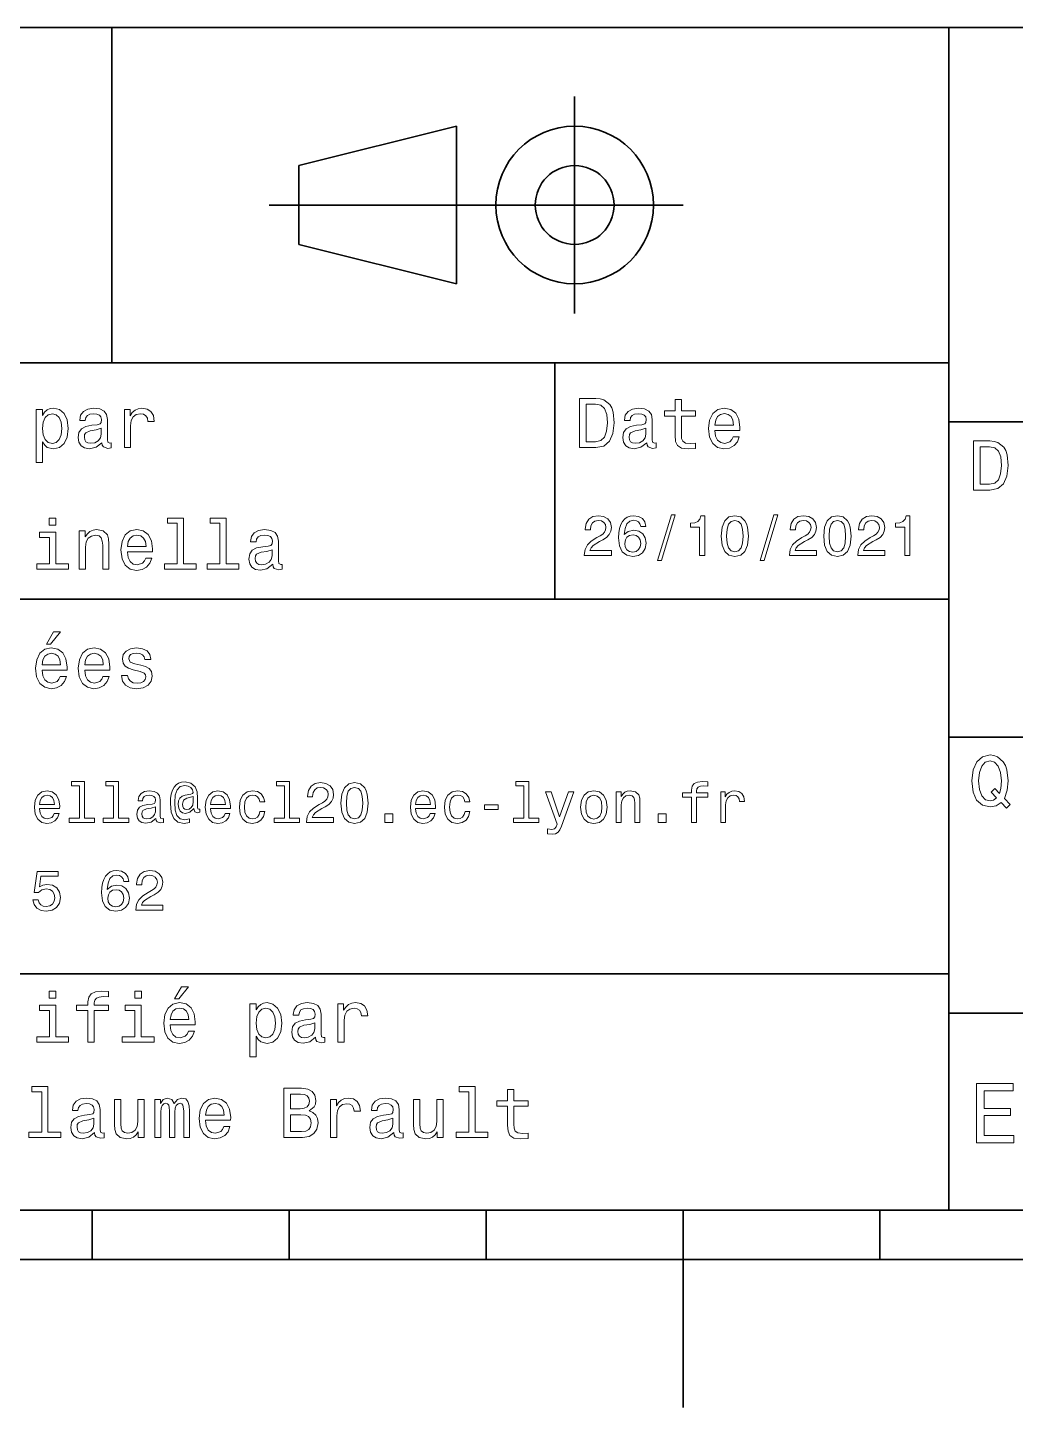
# Model space of a CAD drawing. Extents: x 0 to 297, y 0 to 210.
# Drawn here: x 115.2 to 165.4, y 0 to 70 of the extents above; entities that cross this region are included whole.
import ezdxf

# ---------------------------------------------------------------- set-up
doc = ezdxf.new("R2010")
doc.units = 0

msp = doc.modelspace()

# ---------------------------------------------------------------- linework, layer by layer
at = {"color": 7, "lineweight": 35}
for p, q in [((97, 70), (287, 70)), ((162, 10), (162, 70)), ((127.5, 61), (148.5, 61)), ((97, 53), (162, 53)), ((162, 50), (287, 50)), ((97, 41), (162, 41)), ((162, 34), (287, 34)), ((97, 22), (162, 22)), ((162, 20), (287, 20)), ((10, 10), (287, 10)), ((97, 10), (287, 10)), ((98.5, 7.5), (198.5, 7.5))]:
    msp.add_line(p, q, dxfattribs=at)
at = {"color": 7, "lineweight": 35, "ltscale": 0.425}
msp.add_line((119.5, 53), (119.5, 70), dxfattribs=at)
at = {"color": 7, "lineweight": 35, "ltscale": 0.275}
msp.add_line((143, 55.5), (143, 66.5), dxfattribs=at)
at = {"color": 7, "lineweight": 35, "ltscale": 0.206155}
for p, q in [((129, 63), (137, 65)), ((137, 57), (129, 59))]:
    msp.add_line(p, q, dxfattribs=at)
at = {"color": 7, "lineweight": 35, "ltscale": 0.2}
msp.add_line((137, 65), (137, 57), dxfattribs=at)
at = {"color": 7, "lineweight": 35, "ltscale": 0.1}
msp.add_line((129, 59), (129, 63), dxfattribs=at)
at = {"color": 7, "lineweight": 35, "ltscale": 0.3}
msp.add_line((142, 41), (142, 53), dxfattribs=at)
at = {"color": 7, "lineweight": 35, "ltscale": 0.0625}
for p, q in [((118.5, 10), (118.5, 7.5)), ((128.5, 10), (128.5, 7.5)), ((138.5, 10), (138.5, 7.5)), ((158.5, 10), (158.5, 7.5))]:
    msp.add_line(p, q, dxfattribs=at)
at = {"color": 7, "lineweight": 35, "ltscale": 0.25}
msp.add_line((148.5, 10), (148.5, 0), dxfattribs=at)
at = {"color": 7, "lineweight": 13}
for points in [[(144.080688, 51.190563), (143.248566, 51.190563), (143.248566, 48.690563), (144.080688, 48.690563), (144.473343, 48.769814), (144.765137, 49.011169), (144.945251, 49.40382), (145.010086, 49.940563), (144.952454, 50.488113), (144.880402, 50.70425), (144.779541, 50.877163), (144.487747, 51.111313), (144.296829, 51.168949)], [(148.100861, 50.289986), (148.100861, 49.320965), (148.122482, 49.007565), (148.223343, 48.791428), (148.425079, 48.665348), (148.767288, 48.62212), (149.141937, 48.640129), (149.141937, 48.913906), (148.868149, 48.892292), (148.619598, 48.921112), (148.486313, 49.011169), (148.42868, 49.162464), (148.417862, 49.375), (148.417862, 50.289986), (149.141937, 50.289986), (149.141937, 50.560158), (148.417862, 50.560158), (148.417862, 51.125721), (148.100861, 51.125721), (148.100861, 50.560158), (147.553314, 50.560158), (147.553314, 50.289986)], [(115.986313, 50.326012), (115.986313, 50.625), (115.669312, 50.625), (115.669312, 47.941284), (115.986313, 47.941284), (115.986313, 48.98595), (116.097984, 48.816643), (116.22406, 48.704971), (116.541069, 48.62212), (116.843658, 48.690563), (117.081413, 48.895893), (117.236313, 49.2201), (117.293945, 49.659584), (117.236313, 50.095463), (117.081413, 50.41967), (116.843658, 50.621399), (116.541069, 50.693443), (116.368156, 50.671829), (116.220459, 50.603386), (116.094383, 50.488113)], [(116.48703, 48.9067), (116.274498, 48.953533), (116.119598, 49.097622), (116.022339, 49.331772), (115.989914, 49.659584), (116.022339, 49.983791), (116.119598, 50.217941), (116.274498, 50.358429), (116.48703, 50.408863), (116.681557, 50.358429), (116.836456, 50.21434), (116.933716, 49.98019), (116.969742, 49.659584), (116.933716, 49.335377), (116.836456, 49.097622), (116.681557, 48.953533)], [(119.005043, 48.942726), (119.005043, 48.931919), (119.023056, 48.809441), (119.077087, 48.722984), (119.304031, 48.654541), (119.480545, 48.683357), (119.480545, 48.928314), (119.4049, 48.917507), (119.304031, 48.96434), (119.286026, 49.108429), (119.286026, 50.109871), (119.242798, 50.365635), (119.116714, 50.54575), (118.896973, 50.65382), (118.587173, 50.693443), (118.284584, 50.650219), (118.061241, 50.52774), (117.920746, 50.336815), (117.873917, 50.084656), (117.873917, 50.063042), (118.158501, 50.063042), (118.183716, 50.21434), (118.26297, 50.322407), (118.392654, 50.387249), (118.57637, 50.412464), (118.752884, 50.394455), (118.878967, 50.34042), (118.954613, 50.246758), (118.979828, 50.117077), (118.965416, 49.965778), (118.907784, 49.890129), (118.763687, 49.854107), (118.493515, 49.825291), (118.183716, 49.760448), (117.963974, 49.645176), (117.834297, 49.465057), (117.79467, 49.19849), (117.830688, 48.960735), (117.942368, 48.784222), (118.122482, 48.67255), (118.37104, 48.632927), (118.706055, 48.708576)], [(120.143372, 48.690563), (120.460373, 48.690563), (120.460373, 49.796471), (120.492798, 50.063042), (120.590057, 50.253963), (120.748558, 50.369236), (120.961098, 50.408863), (121.119598, 50.383648), (121.238472, 50.3116), (121.310516, 50.189121), (121.335739, 50.023415), (121.656342, 50.023415), (121.613113, 50.315205), (121.49424, 50.524136), (121.296112, 50.650219), (121.02594, 50.693443), (120.842224, 50.664627), (120.683716, 50.592579), (120.543228, 50.4701), (120.431557, 50.304398), (120.431557, 50.625), (120.143372, 50.625)], [(144.055481, 50.891571), (144.329254, 50.837536), (144.516571, 50.671829), (144.628235, 50.376442), (144.664261, 49.940563), (144.624634, 49.519093), (144.51297, 49.223705), (144.322052, 49.047192), (144.055481, 48.989555), (143.583572, 48.989555), (143.583572, 50.891571)], [(146.656342, 48.942726), (146.656342, 48.931919), (146.674347, 48.809441), (146.728394, 48.722984), (146.955338, 48.654541), (147.131851, 48.683357), (147.131851, 48.928314), (147.056198, 48.917507), (146.955338, 48.96434), (146.937317, 49.108429), (146.937317, 50.109871), (146.894089, 50.365635), (146.768005, 50.54575), (146.548264, 50.65382), (146.23848, 50.693443), (145.935883, 50.650219), (145.71254, 50.52774), (145.572052, 50.336815), (145.525223, 50.084656), (145.525223, 50.063042), (145.809799, 50.063042), (145.835022, 50.21434), (145.914261, 50.322407), (146.043945, 50.387249), (146.227661, 50.412464), (146.404175, 50.394455), (146.530258, 50.34042), (146.605911, 50.246758), (146.631119, 50.117077), (146.616714, 49.965778), (146.559082, 49.890129), (146.414978, 49.854107), (146.144806, 49.825291), (145.835022, 49.760448), (145.61528, 49.645176), (145.485596, 49.465057), (145.445969, 49.19849), (145.481995, 48.960735), (145.593658, 48.784222), (145.773773, 48.67255), (146.022339, 48.632927), (146.357346, 48.708576)], [(150.121765, 49.565922), (151.389771, 49.565922), (151.393372, 49.713619), (151.335739, 50.127884), (151.177231, 50.437683), (150.925079, 50.625), (150.590057, 50.693443), (150.262253, 50.621399), (150.010086, 50.41967), (149.847977, 50.091862), (149.790344, 49.659584), (149.844376, 49.216499), (150.006485, 48.892292), (150.255051, 48.690563), (150.579254, 48.62212), (150.860229, 48.668949), (151.090775, 48.791428), (151.260086, 48.98595), (151.357346, 49.245319), (151.043945, 49.245319), (150.979111, 49.101227), (150.885452, 48.993156), (150.618881, 48.9067), (150.413544, 48.946327), (150.258652, 49.072407), (150.157776, 49.27774), (150.121765, 49.555115)], [(150.121765, 49.832493), (150.161377, 50.081055), (150.258652, 50.264771), (150.406342, 50.376442), (150.600861, 50.416069), (150.791794, 50.376442), (150.939484, 50.264771), (151.029541, 50.081055), (151.061966, 49.832493)], [(118.969025, 49.367798), (118.925797, 49.180477), (118.810516, 49.036385), (118.637611, 48.942726), (118.425072, 48.910305), (118.288185, 48.928314), (118.190926, 48.98595), (118.129684, 49.086815), (118.111671, 49.227306), (118.126083, 49.353386), (118.183716, 49.443443), (118.414268, 49.544312), (118.706055, 49.587536), (118.969025, 49.673992)], [(146.620316, 49.367798), (146.577087, 49.180477), (146.461823, 49.036385), (146.28891, 48.942726), (146.07637, 48.910305), (145.939484, 48.928314), (145.842224, 48.98595), (145.780975, 49.086815), (145.76297, 49.227306), (145.777374, 49.353386), (145.835022, 49.443443), (146.065567, 49.544312), (146.357346, 49.587536), (146.620316, 49.673992)], [(164.080688, 49.030979), (163.248566, 49.030979), (163.248566, 46.530979), (164.080688, 46.530979), (164.473343, 46.610229), (164.765137, 46.851585), (164.945251, 47.244236), (165.010086, 47.780979), (164.952454, 48.328529), (164.880402, 48.544666), (164.779541, 48.717579), (164.487747, 48.951729), (164.296829, 49.009365)], [(164.055481, 48.731987), (164.329254, 48.677952), (164.516571, 48.512245), (164.628235, 48.216858), (164.664261, 47.780979), (164.624634, 47.359509), (164.51297, 47.064121), (164.322052, 46.887608), (164.055481, 46.829971), (163.583572, 46.829971), (163.583572, 48.731987)], [(116.667145, 45.117435), (116.33213, 45.117435), (116.33213, 44.757202), (116.667145, 44.757202)], [(122.823486, 44.850864), (122.823486, 42.79755), (122.171471, 42.79755), (122.171471, 42.530979), (123.78891, 42.530979), (123.78891, 42.79755), (123.140488, 42.79755), (123.140488, 45.117435), (122.32637, 45.117435), (122.32637, 44.850864)], [(124.992081, 44.850864), (124.992081, 42.79755), (124.340057, 42.79755), (124.340057, 42.530979), (125.957497, 42.530979), (125.957497, 42.79755), (125.309082, 42.79755), (125.309082, 45.117435), (124.494965, 45.117435), (124.494965, 44.850864)], [(143.489914, 43.224785), (144.864563, 43.224785), (144.864563, 43.472622), (143.778107, 43.472622), (143.838623, 43.60807), (143.942368, 43.720463), (144.262253, 43.925072), (144.432281, 44.011528), (144.622482, 44.135448), (144.757935, 44.279541), (144.835739, 44.44957), (144.864563, 44.642651), (144.815567, 44.884727), (144.680115, 45.074928), (144.472626, 45.195965), (144.20462, 45.239193), (143.927963, 45.190201), (143.71759, 45.054756), (143.582138, 44.838619), (143.536026, 44.553314), (143.536026, 44.51297), (143.798279, 44.51297), (143.798279, 44.536022), (143.824219, 44.731991), (143.902023, 44.876083), (144.02594, 44.9683), (144.190201, 45), (144.357361, 44.971184), (144.481277, 44.899136), (144.561966, 44.786743), (144.59079, 44.645535), (144.570602, 44.51297), (144.515854, 44.400578), (144.42363, 44.302593), (144.296829, 44.216141), (144.126801, 44.12392), (143.844391, 43.945248), (143.645538, 43.755043), (143.52739, 43.524498), (143.489914, 43.233429)], [(146.619598, 44.685879), (146.56485, 44.919308), (146.438049, 45.09222), (146.242081, 45.201729), (145.98848, 45.239193), (145.818451, 45.219021), (145.671478, 45.164265), (145.541794, 45.074928), (145.432281, 44.948128), (145.345825, 44.789627), (145.282425, 44.596542), (145.242081, 44.368877), (145.230545, 44.112392), (145.276657, 43.703171), (145.417877, 43.406342), (145.645538, 43.227665), (145.956772, 43.167149), (146.236313, 43.219021), (146.44957, 43.354469), (146.587906, 43.567726), (146.636887, 43.838619), (146.587906, 44.112392), (146.455338, 44.322769), (146.250732, 44.455334), (145.997116, 44.501442), (145.723343, 44.443806), (145.518738, 44.279541), (145.561966, 44.596542), (145.65419, 44.824207), (145.795395, 44.959656), (145.991364, 45.005764), (146.135452, 44.982712), (146.244965, 44.922192), (146.317001, 44.821327), (146.354477, 44.685879)], [(147.213257, 42.956772), (147.412109, 42.956772), (148.109512, 45.279541), (147.907791, 45.279541)], [(149.345825, 43.224785), (149.608078, 43.224785), (149.608078, 45.239193), (149.412109, 45.239193), (149.360229, 45.0634), (149.256485, 44.945248), (149.097992, 44.876083), (148.878967, 44.853027), (148.878967, 44.648415), (149.345825, 44.648415)], [(150.438049, 44.201729), (150.481277, 43.749279), (150.616714, 43.426514), (150.832855, 43.230549), (151.132568, 43.167149), (151.429398, 43.230549), (151.645538, 43.426514), (151.778107, 43.749279), (151.824219, 44.201729), (151.778107, 44.651299), (151.723343, 44.829971), (151.645538, 44.976948), (151.429398, 45.172913), (151.132568, 45.239193), (150.832855, 45.172913), (150.616714, 44.974064), (150.481277, 44.651299)], [(150.714706, 44.201729), (150.737762, 44.550434), (150.809799, 44.801155), (150.939484, 44.948128), (151.132568, 45), (151.322769, 44.948128), (151.452454, 44.801155), (151.524506, 44.550434), (151.547562, 44.201729), (151.524506, 43.850143), (151.452454, 43.599426), (151.322769, 43.45245), (151.132568, 43.403458), (150.939484, 43.45245), (150.809799, 43.599426), (150.737762, 43.850143)], [(152.417877, 42.956772), (152.616714, 42.956772), (153.314133, 45.279541), (153.112396, 45.279541)], [(153.899139, 43.224785), (155.273773, 43.224785), (155.273773, 43.472622), (154.187317, 43.472622), (154.247849, 43.60807), (154.351593, 43.720463), (154.671478, 43.925072), (154.841507, 44.011528), (155.031708, 44.135448), (155.167145, 44.279541), (155.244965, 44.44957), (155.273773, 44.642651), (155.224792, 44.884727), (155.08934, 45.074928), (154.881851, 45.195965), (154.613831, 45.239193), (154.337173, 45.190201), (154.126801, 45.054756), (153.991364, 44.838619), (153.945251, 44.553314), (153.945251, 44.51297), (154.207504, 44.51297), (154.207504, 44.536022), (154.233429, 44.731991), (154.311249, 44.876083), (154.435165, 44.9683), (154.599426, 45), (154.766571, 44.971184), (154.890488, 44.899136), (154.971191, 44.786743), (155, 44.645535), (154.979828, 44.51297), (154.925079, 44.400578), (154.832855, 44.302593), (154.706055, 44.216141), (154.536026, 44.12392), (154.253601, 43.945248), (154.054764, 43.755043), (153.9366, 43.524498), (153.899139, 43.233429)], [(155.642654, 44.201729), (155.685883, 43.749279), (155.821335, 43.426514), (156.037476, 43.230549), (156.337173, 43.167149), (156.634003, 43.230549), (156.850143, 43.426514), (156.982712, 43.749279), (157.028824, 44.201729), (156.982712, 44.651299), (156.927963, 44.829971), (156.850143, 44.976948), (156.634003, 45.172913), (156.337173, 45.239193), (156.037476, 45.172913), (155.821335, 44.974064), (155.685883, 44.651299)], [(155.919312, 44.201729), (155.942368, 44.550434), (156.01442, 44.801155), (156.144104, 44.948128), (156.337173, 45), (156.527374, 44.948128), (156.657059, 44.801155), (156.729111, 44.550434), (156.752167, 44.201729), (156.729111, 43.850143), (156.657059, 43.599426), (156.527374, 43.45245), (156.337173, 43.403458), (156.144104, 43.45245), (156.01442, 43.599426), (155.942368, 43.850143)], [(157.368881, 43.224785), (158.743515, 43.224785), (158.743515, 43.472622), (157.657059, 43.472622), (157.71759, 43.60807), (157.821335, 43.720463), (158.14122, 43.925072), (158.311249, 44.011528), (158.50145, 44.135448), (158.636887, 44.279541), (158.714706, 44.44957), (158.743515, 44.642651), (158.694534, 44.884727), (158.559082, 45.074928), (158.351593, 45.195965), (158.083572, 45.239193), (157.806915, 45.190201), (157.596542, 45.054756), (157.461105, 44.838619), (157.414993, 44.553314), (157.414993, 44.51297), (157.677231, 44.51297), (157.677231, 44.536022), (157.703171, 44.731991), (157.780991, 44.876083), (157.904907, 44.9683), (158.069168, 45), (158.236313, 44.971184), (158.360229, 44.899136), (158.440918, 44.786743), (158.469742, 44.645535), (158.44957, 44.51297), (158.394821, 44.400578), (158.302597, 44.302593), (158.175797, 44.216141), (158.005768, 44.12392), (157.723343, 43.945248), (157.524506, 43.755043), (157.406342, 43.524498), (157.368881, 43.233429)], [(159.755051, 43.224785), (160.017288, 43.224785), (160.017288, 45.239193), (159.821335, 45.239193), (159.769455, 45.0634), (159.66571, 44.945248), (159.507202, 44.876083), (159.288193, 44.853027), (159.288193, 44.648415), (159.755051, 44.648415)], [(116.656342, 42.79755), (116.656342, 44.400574), (115.842216, 44.400574), (115.842216, 44.130402), (116.33934, 44.130402), (116.33934, 42.79755), (115.690918, 42.79755), (115.690918, 42.530979), (117.311958, 42.530979), (117.311958, 42.79755)], [(117.855911, 42.530979), (118.172913, 42.530979), (118.172913, 43.647694), (118.20533, 43.903458), (118.309799, 44.090778), (118.471901, 44.206051), (118.688042, 44.249279), (118.860954, 44.213257), (118.969025, 44.115993), (119.023056, 43.953888), (119.041069, 43.737751), (119.041069, 42.530979), (119.35807, 42.530979), (119.35807, 43.802593), (119.343658, 44.058357), (119.278824, 44.270893), (119.066284, 44.465416), (118.734871, 44.533859), (118.551155, 44.508644), (118.396255, 44.440201), (118.26297, 44.324928), (118.158501, 44.170029), (118.158501, 44.465416), (117.855911, 44.465416)], [(120.301872, 43.406338), (121.569885, 43.406338), (121.573486, 43.554035), (121.515854, 43.9683), (121.357353, 44.278099), (121.105186, 44.465416), (120.770172, 44.533859), (120.442368, 44.461815), (120.190201, 44.260086), (120.028099, 43.932278), (119.970459, 43.5), (120.024498, 43.056915), (120.1866, 42.732708), (120.435158, 42.530979), (120.759369, 42.462536), (121.040344, 42.509365), (121.270897, 42.631844), (121.440201, 42.826366), (121.537468, 43.085735), (121.224068, 43.085735), (121.159225, 42.941643), (121.065567, 42.833572), (120.798996, 42.747116), (120.593658, 42.786743), (120.438766, 42.912823), (120.337898, 43.118156), (120.301872, 43.395531)], [(120.301872, 43.672909), (120.341499, 43.921471), (120.438766, 44.105186), (120.586456, 44.216858), (120.780983, 44.256485), (120.971901, 44.216858), (121.119598, 44.105186), (121.209656, 43.921471), (121.242081, 43.672909)], [(127.679398, 42.783142), (127.679398, 42.772335), (127.697411, 42.649857), (127.75145, 42.5634), (127.978394, 42.494957), (128.154907, 42.523773), (128.154907, 42.76873), (128.079254, 42.757923), (127.978394, 42.804756), (127.960381, 42.948845), (127.960381, 43.950287), (127.917152, 44.206051), (127.791069, 44.386166), (127.571327, 44.494236), (127.261536, 44.533859), (126.958939, 44.490635), (126.735596, 44.368156), (126.595108, 44.177231), (126.548279, 43.925072), (126.548279, 43.903458), (126.832855, 43.903458), (126.85807, 44.054756), (126.937325, 44.162823), (127.067009, 44.227665), (127.250725, 44.25288), (127.427238, 44.234871), (127.553314, 44.180836), (127.628967, 44.087173), (127.654182, 43.957493), (127.639771, 43.806194), (127.582138, 43.730545), (127.438042, 43.694523), (127.16787, 43.665707), (126.85807, 43.600864), (126.638336, 43.485592), (126.508652, 43.305473), (126.469025, 43.038906), (126.505051, 42.801151), (126.616714, 42.624638), (126.796829, 42.512966), (127.045395, 42.473343), (127.380409, 42.548992)], [(146.357361, 43.835735), (146.325653, 43.654179), (146.244965, 43.51585), (146.11528, 43.423634), (145.953888, 43.394814), (145.783859, 43.423634), (145.65419, 43.51297), (145.570602, 43.651299), (145.544678, 43.832855), (145.573486, 44.011528), (145.65419, 44.146976), (145.786743, 44.233429), (145.965424, 44.265129), (146.121048, 44.233429), (146.244965, 44.149857), (146.325653, 44.014412)], [(127.643372, 43.208214), (127.600143, 43.020893), (127.484879, 42.876801), (127.311966, 42.783142), (127.099426, 42.750721), (126.96254, 42.76873), (126.86528, 42.826366), (126.804039, 42.927231), (126.786026, 43.067722), (126.800438, 43.193802), (126.85807, 43.283859), (127.088623, 43.384727), (127.380409, 43.427952), (127.643372, 43.514408)], [(116.184441, 38.728386), (116.396973, 38.728386), (116.897697, 39.340778), (116.54467, 39.340778)], [(115.964699, 37.406338), (117.232712, 37.406338), (117.236313, 37.554035), (117.178673, 37.9683), (117.020172, 38.278099), (116.768013, 38.465416), (116.432999, 38.533859), (116.105186, 38.461815), (115.853027, 38.260086), (115.690918, 37.932278), (115.633286, 37.5), (115.687317, 37.056915), (115.849426, 36.732708), (116.097984, 36.530979), (116.422188, 36.462536), (116.703171, 36.509365), (116.933716, 36.631844), (117.103027, 36.826366), (117.200287, 37.085735), (116.886887, 37.085735), (116.822044, 36.941643), (116.728386, 36.833572), (116.461815, 36.747116), (116.256485, 36.786743), (116.101585, 36.912823), (116.000717, 37.118156), (115.964699, 37.395531)], [(118.133286, 37.406338), (119.401299, 37.406338), (119.4049, 37.554035), (119.34726, 37.9683), (119.188766, 38.278099), (118.9366, 38.465416), (118.601585, 38.533859), (118.273773, 38.461815), (118.021614, 38.260086), (117.859512, 37.932278), (117.801872, 37.5), (117.855911, 37.056915), (118.018013, 36.732708), (118.266571, 36.530979), (118.590775, 36.462536), (118.871758, 36.509365), (119.10231, 36.631844), (119.271614, 36.826366), (119.368881, 37.085735), (119.055481, 37.085735), (118.990631, 36.941643), (118.896973, 36.833572), (118.630402, 36.747116), (118.425072, 36.786743), (118.270172, 36.912823), (118.169312, 37.118156), (118.133286, 37.395531)], [(120.971901, 37.658501), (120.66571, 37.730545), (120.438766, 37.8134), (120.363113, 37.982708), (120.384727, 38.101585), (120.460373, 38.188038), (120.582855, 38.242073), (120.759369, 38.263687), (120.92868, 38.242073), (121.061966, 38.177231), (121.148415, 38.079971), (121.184441, 37.950287), (121.49424, 37.950287), (121.49424, 37.957493), (121.440201, 38.191643), (121.292511, 38.375359), (121.061966, 38.490635), (120.759369, 38.533859), (120.453171, 38.490635), (120.229828, 38.371758), (120.08934, 38.195244), (120.046112, 37.971901), (120.078529, 37.755764), (120.179398, 37.604465), (120.3451, 37.496399), (120.586456, 37.42075), (120.939484, 37.334293), (121.155624, 37.244236), (121.213257, 37.172188), (121.234871, 37.064121), (121.202454, 36.930836), (121.115997, 36.829971), (120.97551, 36.765129), (120.788185, 36.743515), (120.590057, 36.765129), (120.445969, 36.840778), (120.348709, 36.963257), (120.309082, 37.132565), (120.002884, 37.132565), (120.053314, 36.844379), (120.201012, 36.635445), (120.435158, 36.509365), (120.759369, 36.462536), (121.097984, 36.509365), (121.346542, 36.635445), (121.497841, 36.837173), (121.551872, 37.100143), (121.512253, 37.327087), (121.400574, 37.481987), (121.216858, 37.582851)], [(115.964699, 37.672909), (116.004318, 37.921471), (116.101585, 38.105186), (116.249283, 38.216858), (116.443802, 38.256485), (116.634727, 38.216858), (116.782425, 38.105186), (116.872482, 37.921471), (116.9049, 37.672909)], [(118.133286, 37.672909), (118.172913, 37.921471), (118.270172, 38.105186), (118.41787, 38.216858), (118.612396, 38.256485), (118.803314, 38.216858), (118.951012, 38.105186), (119.041069, 37.921471), (119.073486, 37.672909)], [(164.642654, 30.685879), (164.916428, 30.401297), (165.107346, 30.592218), (164.811966, 30.894812), (164.963257, 31.305475), (165.010086, 31.780979), (164.941635, 32.339336), (164.862396, 32.56628), (164.757919, 32.753601), (164.46254, 33.009365), (164.282425, 33.074207), (164.08429, 33.099422), (163.702454, 33.009365), (163.41066, 32.757202), (163.223343, 32.342937), (163.158508, 31.780979), (163.223343, 31.219019), (163.407059, 30.804754), (163.698853, 30.54899), (164.08429, 30.462536), (164.39769, 30.520172)], [(164.41571, 30.916426), (164.260803, 30.801151), (164.08429, 30.765129), (163.850143, 30.829971), (163.666428, 31.024494), (163.543945, 31.341497), (163.504318, 31.780979), (163.543945, 32.216858), (163.662827, 32.537464), (163.846542, 32.731987), (164.08429, 32.80043), (164.318451, 32.731987), (164.502167, 32.533859), (164.621033, 32.213257), (164.664261, 31.780979), (164.631851, 31.40634), (164.5634, 31.150576), (164.329254, 31.395533), (164.13472, 31.211815)], [(117.858788, 31.536022), (117.858788, 29.893372), (117.337173, 29.893372), (117.337173, 29.680115), (118.631119, 29.680115), (118.631119, 29.893372), (118.112389, 29.893372), (118.112389, 31.749279), (117.46109, 31.749279), (117.46109, 31.536022)], [(119.593658, 31.536022), (119.593658, 29.893372), (119.072044, 29.893372), (119.072044, 29.680115), (120.365997, 29.680115), (120.365997, 29.893372), (119.84726, 29.893372), (119.84726, 31.749279), (119.195969, 31.749279), (119.195969, 31.536022)], [(123.97406, 30.190201), (123.97406, 30.357347), (123.927956, 30.348703), (123.873199, 30.368876), (123.855911, 30.429394), (123.855911, 30.902018), (123.832855, 31.236311), (123.740631, 31.48415), (123.524498, 31.668587), (123.221901, 31.734869), (123.046112, 31.717579), (122.896255, 31.665705), (122.766571, 31.57925), (122.662827, 31.458212), (122.58213, 31.305475), (122.524498, 31.118155), (122.489914, 30.893372), (122.478386, 30.639769), (122.51873, 30.193083), (122.648415, 29.87608), (122.864555, 29.685879), (123.172913, 29.62536), (123.45533, 29.671469), (123.45533, 29.861671), (123.207489, 29.815561), (122.9683, 29.864553), (122.809799, 30.023054), (122.723343, 30.291065), (122.697403, 30.680115), (122.726227, 31.060518), (122.824203, 31.331411), (122.982712, 31.495676), (123.213257, 31.550432), (123.389053, 31.518732), (123.51873, 31.443804), (123.599426, 31.331411), (123.628242, 31.201729), (123.596542, 31.138329), (123.510086, 31.109509), (123.227669, 31.066282), (123.072044, 31.002882), (122.959656, 30.904898), (122.893372, 30.769451), (122.873199, 30.590778), (122.899139, 30.397694), (122.971184, 30.253601), (123.08934, 30.164265), (123.244957, 30.135447), (123.472626, 30.195965), (123.66571, 30.386166), (123.66571, 30.368876), (123.711815, 30.216137), (123.870316, 30.170029)], [(128.268021, 31.536022), (128.268021, 29.893372), (127.746399, 29.893372), (127.746399, 29.680115), (129.040344, 29.680115), (129.040344, 29.893372), (128.521622, 29.893372), (128.521622, 31.749279), (127.870316, 31.749279), (127.870316, 31.536022)], [(129.391937, 29.680115), (130.766571, 29.680115), (130.766571, 29.927954), (129.680115, 29.927954), (129.740631, 30.0634), (129.844391, 30.175793), (130.164276, 30.380404), (130.33429, 30.466858), (130.524506, 30.590778), (130.659943, 30.734869), (130.737762, 30.904898), (130.766571, 31.097982), (130.71759, 31.340057), (130.582138, 31.530258), (130.374634, 31.651297), (130.106628, 31.694523), (129.829971, 31.645533), (129.619598, 31.510086), (129.484161, 31.293947), (129.438049, 31.008644), (129.438049, 30.9683), (129.700287, 30.9683), (129.700287, 30.991354), (129.726227, 31.187319), (129.804031, 31.331411), (129.927963, 31.42363), (130.092224, 31.45533), (130.259369, 31.426512), (130.383286, 31.354465), (130.463989, 31.242075), (130.492798, 31.100864), (130.472626, 30.9683), (130.417877, 30.855907), (130.325653, 30.757925), (130.198853, 30.671469), (130.028824, 30.57925), (129.746399, 30.400576), (129.547546, 30.210375), (129.429398, 29.979826), (129.391937, 29.688761)], [(131.135452, 30.657061), (131.17868, 30.204611), (131.314117, 29.881844), (131.530258, 29.685879), (131.829971, 29.622478), (132.126801, 29.685879), (132.342941, 29.881844), (132.47551, 30.204611), (132.521622, 30.657061), (132.47551, 31.106628), (132.420746, 31.285301), (132.342941, 31.432276), (132.126801, 31.628242), (131.829971, 31.694523), (131.530258, 31.628242), (131.314117, 31.429394), (131.17868, 31.106628)], [(140.412109, 31.536022), (140.412109, 29.893372), (139.890503, 29.893372), (139.890503, 29.680115), (141.184448, 29.680115), (141.184448, 29.893372), (140.66571, 29.893372), (140.66571, 31.749279), (140.01442, 31.749279), (140.01442, 31.536022)], [(148.933731, 30.959654), (148.933731, 29.680115), (149.187332, 29.680115), (149.187332, 30.959654), (149.763702, 30.959654), (149.763702, 31.175793), (149.187332, 31.175793), (149.187332, 31.270893), (149.207504, 31.386166), (149.273788, 31.463976), (149.386169, 31.510086), (149.547562, 31.527376), (149.763702, 31.51585), (149.763702, 31.734869), (149.489929, 31.749279), (149.242081, 31.723343), (149.069183, 31.645533), (148.965424, 31.510086), (148.933731, 31.317001), (148.933731, 31.175793), (148.469757, 31.175793), (148.469757, 30.959654)], [(115.841499, 30.380404), (116.855904, 30.380404), (116.858788, 30.498558), (116.812683, 30.829971), (116.685875, 31.077808), (116.484146, 31.227665), (116.216141, 31.282421), (115.953888, 31.224783), (115.752159, 31.0634), (115.622475, 30.801151), (115.57637, 30.45533), (115.619598, 30.100864), (115.749275, 29.841497), (115.948128, 29.680115), (116.207489, 29.62536), (116.432274, 29.662825), (116.616714, 29.760807), (116.752159, 29.916426), (116.829971, 30.123919), (116.579247, 30.123919), (116.527374, 30.008644), (116.452446, 29.92219), (116.239189, 29.853025), (116.074928, 29.884726), (115.951004, 29.98559), (115.870316, 30.149855), (115.841499, 30.371758)], [(115.841499, 30.593658), (115.873199, 30.792507), (115.951004, 30.93948), (116.06916, 31.028818), (116.224785, 31.060518), (116.377518, 31.028818), (116.495674, 30.93948), (116.567719, 30.792507), (116.593658, 30.593658)], [(121.743515, 29.881844), (121.743515, 29.873198), (121.757927, 29.775215), (121.801155, 29.706051), (121.982712, 29.651297), (122.123917, 29.674351), (122.123917, 29.870316), (122.0634, 29.861671), (121.982712, 29.899136), (121.9683, 30.014408), (121.9683, 30.815561), (121.933716, 31.020172), (121.832855, 31.164265), (121.657059, 31.250719), (121.409225, 31.282421), (121.167145, 31.247837), (120.988472, 31.149855), (120.876083, 30.997118), (120.838615, 30.795389), (120.838615, 30.778097), (121.066284, 30.778097), (121.086456, 30.899136), (121.149857, 30.98559), (121.253601, 31.037464), (121.400574, 31.057636), (121.541786, 31.043226), (121.642654, 31), (121.703171, 30.925072), (121.723343, 30.821325), (121.711815, 30.700287), (121.66571, 30.639769), (121.55043, 30.61095), (121.33429, 30.587896), (121.086456, 30.536022), (120.91066, 30.443804), (120.806915, 30.299711), (120.775215, 30.086454), (120.804031, 29.896254), (120.893372, 29.755043), (121.03746, 29.665705), (121.236313, 29.634005), (121.504318, 29.694525)], [(123.639771, 30.734869), (123.610954, 30.556196), (123.53891, 30.429394), (123.429398, 30.351585), (123.299713, 30.328529), (123.210373, 30.342939), (123.146973, 30.394812), (123.106628, 30.481268), (123.0951, 30.602304), (123.144089, 30.801151), (123.311241, 30.904898), (123.639771, 30.98559)], [(124.515854, 30.380404), (125.530258, 30.380404), (125.533142, 30.498558), (125.48703, 30.829971), (125.360229, 31.077808), (125.158501, 31.227665), (124.890488, 31.282421), (124.628242, 31.224783), (124.426514, 31.0634), (124.296829, 30.801151), (124.250717, 30.45533), (124.293945, 30.100864), (124.42363, 29.841497), (124.622482, 29.680115), (124.881844, 29.62536), (125.106628, 29.662825), (125.291069, 29.760807), (125.426514, 29.916426), (125.504326, 30.123919), (125.253601, 30.123919), (125.201729, 30.008644), (125.126801, 29.92219), (124.913544, 29.853025), (124.749283, 29.884726), (124.625366, 29.98559), (124.54467, 30.149855), (124.515854, 30.371758)], [(124.515854, 30.593658), (124.547554, 30.792507), (124.625366, 30.93948), (124.743515, 31.028818), (124.899139, 31.060518), (125.051872, 31.028818), (125.170029, 30.93948), (125.242081, 30.792507), (125.268013, 30.593658)], [(127.014412, 30.714697), (127.265129, 30.714697), (127.213257, 30.945244), (127.08934, 31.126801), (126.896255, 31.239193), (126.645538, 31.282421), (126.368881, 31.224783), (126.158501, 31.0634), (126.02594, 30.801151), (125.979828, 30.449568), (126.023056, 30.100864), (126.15274, 29.841497), (126.357353, 29.680115), (126.636887, 29.62536), (126.884727, 29.668587), (127.077812, 29.789625), (127.210373, 29.979826), (127.268013, 30.233429), (127.02594, 30.233429), (126.982712, 30.072046), (126.902023, 29.951008), (126.786743, 29.87608), (126.645538, 29.853025), (126.469742, 29.89049), (126.342941, 30.005764), (126.265129, 30.193083), (126.239197, 30.458212), (126.265129, 30.717579), (126.345825, 30.904898), (126.47551, 31.020172), (126.645538, 31.060518), (126.795395, 31.034582), (126.907784, 30.9683), (126.982712, 30.858789)], [(131.412109, 30.657061), (131.435165, 31.005764), (131.507202, 31.256483), (131.636887, 31.403458), (131.829971, 31.45533), (132.020172, 31.403458), (132.149857, 31.256483), (132.221909, 31.005764), (132.244965, 30.657061), (132.221909, 30.305475), (132.149857, 30.054754), (132.020172, 29.90778), (131.829971, 29.858789), (131.636887, 29.90778), (131.507202, 30.054754), (131.435165, 30.305475)], [(134.925079, 30.380404), (135.939484, 30.380404), (135.942368, 30.498558), (135.896255, 30.829971), (135.769455, 31.077808), (135.567734, 31.227665), (135.299713, 31.282421), (135.037476, 31.224783), (134.835739, 31.0634), (134.706055, 30.801151), (134.659943, 30.45533), (134.703171, 30.100864), (134.832855, 29.841497), (135.031708, 29.680115), (135.291077, 29.62536), (135.515854, 29.662825), (135.700287, 29.760807), (135.835739, 29.916426), (135.913544, 30.123919), (135.662827, 30.123919), (135.610962, 30.008644), (135.536026, 29.92219), (135.322769, 29.853025), (135.158508, 29.884726), (135.034592, 29.98559), (134.953888, 30.149855), (134.925079, 30.371758)], [(134.925079, 30.593658), (134.956772, 30.792507), (135.034592, 30.93948), (135.15274, 31.028818), (135.308365, 31.060518), (135.461105, 31.028818), (135.579254, 30.93948), (135.651306, 30.792507), (135.677246, 30.593658)], [(137.423645, 30.714697), (137.674362, 30.714697), (137.622482, 30.945244), (137.498566, 31.126801), (137.305481, 31.239193), (137.054764, 31.282421), (136.778107, 31.224783), (136.567734, 31.0634), (136.435165, 30.801151), (136.389053, 30.449568), (136.432281, 30.100864), (136.561966, 29.841497), (136.766571, 29.680115), (137.046112, 29.62536), (137.293945, 29.668587), (137.48703, 29.789625), (137.619598, 29.979826), (137.677246, 30.233429), (137.435165, 30.233429), (137.391937, 30.072046), (137.311249, 29.951008), (137.195969, 29.87608), (137.054764, 29.853025), (136.878967, 29.89049), (136.752167, 30.005764), (136.674362, 30.193083), (136.648422, 30.458212), (136.674362, 30.717579), (136.755051, 30.904898), (136.884735, 31.020172), (137.054764, 31.060518), (137.20462, 31.034582), (137.317017, 30.9683), (137.391937, 30.858789)], [(142.682999, 31.227665), (142.239197, 29.95389), (141.804047, 31.227665), (141.52739, 31.227665), (142.11528, 29.59366), (142.063416, 29.449568), (141.982712, 29.351585), (141.847275, 29.319883), (141.613831, 29.348703), (141.613831, 29.103746), (141.858795, 29.08069), (142.034592, 29.103746), (142.158508, 29.175793), (142.247849, 29.299711), (142.325653, 29.481268), (142.953903, 31.227665)], [(143.302597, 30.45245), (143.348709, 30.100864), (143.481277, 29.841497), (143.69165, 29.680115), (143.974075, 29.62536), (144.253601, 29.680115), (144.463989, 29.838615), (144.596558, 30.097982), (144.645538, 30.45245), (144.596558, 30.804033), (144.463989, 31.066282), (144.253601, 31.224783), (143.974075, 31.282421), (143.69165, 31.224783), (143.481277, 31.0634), (143.348709, 30.804033)], [(143.561966, 30.45533), (143.587906, 30.714697), (143.668594, 30.902018), (143.798279, 31.01729), (143.974075, 31.057636), (144.146973, 31.01729), (144.276672, 30.904898), (144.357361, 30.714697), (144.386169, 30.45533), (144.357361, 30.193083), (144.276672, 30.002882), (144.146973, 29.887608), (143.974075, 29.850143), (143.798279, 29.887608), (143.668594, 30.002882), (143.587906, 30.193083)], [(145.112396, 29.680115), (145.365997, 29.680115), (145.365997, 30.573486), (145.391937, 30.778097), (145.47551, 30.927954), (145.605194, 31.020172), (145.778107, 31.054754), (145.916443, 31.025936), (146.002899, 30.948126), (146.046112, 30.818443), (146.060532, 30.645533), (146.060532, 29.680115), (146.314133, 29.680115), (146.314133, 30.697407), (146.302597, 30.902018), (146.250732, 31.072046), (146.080704, 31.227665), (145.815567, 31.282421), (145.668594, 31.262247), (145.544678, 31.207493), (145.438049, 31.115273), (145.354477, 30.991354), (145.354477, 31.227665), (145.112396, 31.227665)], [(150.412109, 29.680115), (150.66571, 29.680115), (150.66571, 30.56484), (150.69165, 30.778097), (150.76947, 30.930836), (150.896271, 31.023054), (151.066284, 31.054754), (151.193085, 31.034582), (151.288193, 30.976944), (151.345825, 30.878962), (151.365997, 30.746397), (151.622498, 30.746397), (151.587906, 30.979826), (151.492798, 31.146973), (151.334305, 31.247837), (151.118164, 31.282421), (150.971191, 31.259365), (150.844391, 31.201729), (150.731995, 31.103746), (150.64267, 30.971182), (150.64267, 31.227665), (150.412109, 31.227665)], [(121.714699, 30.221901), (121.680115, 30.072046), (121.587898, 29.956772), (121.44957, 29.881844), (121.279541, 29.855907), (121.170029, 29.870316), (121.092216, 29.916426), (121.043228, 29.997118), (121.028816, 30.10951), (121.040344, 30.210375), (121.086456, 30.282421), (121.270889, 30.363111), (121.504318, 30.397694), (121.714699, 30.466858)], [(133.365997, 29.680115), (133.763702, 29.680115), (133.763702, 30.10951), (133.365997, 30.10951)], [(138.420746, 30.340057), (139.118164, 30.340057), (139.118164, 30.567722), (138.420746, 30.567722)], [(147.244965, 29.680115), (147.64267, 29.680115), (147.64267, 30.10951), (147.244965, 30.10951)], [(115.501442, 25.746399), (115.564842, 25.510088), (115.706055, 25.325649), (115.913544, 25.210375), (116.178673, 25.167149), (116.469742, 25.219021), (116.697403, 25.360231), (116.841499, 25.585016), (116.896255, 25.873199), (116.84726, 26.141211), (116.708931, 26.351585), (116.492798, 26.487032), (116.213257, 26.536024), (115.997116, 26.501442), (115.829971, 26.406342), (115.91066, 26.945246), (116.786743, 26.945246), (116.786743, 27.181557), (115.717575, 27.181557), (115.559074, 26.121038), (115.789627, 26.121038), (115.956772, 26.256485), (116.170029, 26.305477), (116.354462, 26.273777), (116.495674, 26.181557), (116.585014, 26.040346), (116.616714, 25.858791), (116.585014, 25.677235), (116.492798, 25.536024), (116.351585, 25.446688), (116.170029, 25.414986), (116.017288, 25.43516), (115.899132, 25.501442), (115.812683, 25.605188), (115.769455, 25.746399)], [(120.377518, 26.685881), (120.322769, 26.91931), (120.195969, 27.09222), (120, 27.201731), (119.746399, 27.239193), (119.57637, 27.219021), (119.429398, 27.164267), (119.299713, 27.074928), (119.190201, 26.948128), (119.103745, 26.789627), (119.040344, 26.596542), (119, 26.368877), (118.988472, 26.112392), (119.034584, 25.703171), (119.175797, 25.406342), (119.403458, 25.227667), (119.714699, 25.167149), (119.994232, 25.219021), (120.207489, 25.354467), (120.345825, 25.567724), (120.394814, 25.838617), (120.345825, 26.112392), (120.213257, 26.322767), (120.008644, 26.455332), (119.755043, 26.501442), (119.48127, 26.443806), (119.276657, 26.279539), (119.319885, 26.596542), (119.412102, 26.824209), (119.553314, 26.959656), (119.749283, 27.005764), (119.893372, 26.98271), (120.002884, 26.922192), (120.074928, 26.821327), (120.112389, 26.685881)], [(120.717575, 25.224785), (122.092216, 25.224785), (122.092216, 25.472624), (121.005768, 25.472624), (121.066284, 25.60807), (121.170029, 25.720463), (121.489914, 25.925074), (121.659943, 26.011528), (121.850143, 26.135448), (121.985588, 26.279539), (122.0634, 26.449568), (122.092216, 26.642653), (122.043228, 26.884727), (121.907784, 27.074928), (121.700287, 27.195967), (121.432274, 27.239193), (121.155624, 27.190203), (120.945244, 27.054756), (120.809799, 26.838617), (120.763687, 26.553314), (120.763687, 26.51297), (121.02594, 26.51297), (121.02594, 26.536024), (121.051872, 26.731989), (121.129684, 26.876081), (121.253601, 26.9683), (121.41787, 27), (121.585014, 26.971182), (121.708931, 26.899136), (121.789627, 26.786745), (121.818443, 26.645535), (121.798271, 26.51297), (121.743515, 26.400578), (121.651299, 26.302595), (121.524498, 26.216139), (121.354469, 26.12392), (121.072044, 25.945246), (120.873199, 25.755045), (120.755043, 25.524496), (120.717575, 25.233431)], [(120.115273, 25.835735), (120.083572, 25.654181), (120.002884, 25.515852), (119.873199, 25.423632), (119.711815, 25.394814), (119.541786, 25.423632), (119.412102, 25.51297), (119.328529, 25.651299), (119.302597, 25.832853), (119.331413, 26.011528), (119.412102, 26.146975), (119.54467, 26.233431), (119.723343, 26.265131), (119.87896, 26.233431), (120.002884, 26.149857), (120.083572, 26.01441)], [(116.667145, 21.117435), (116.33213, 21.117435), (116.33213, 20.757204), (116.667145, 20.757204)], [(118.295387, 20.130404), (118.295387, 18.530979), (118.612396, 18.530979), (118.612396, 20.130404), (119.332855, 20.130404), (119.332855, 20.400576), (118.612396, 20.400576), (118.612396, 20.519451), (118.637611, 20.663544), (118.720459, 20.760807), (118.860954, 20.818443), (119.062683, 20.840057), (119.332855, 20.825647), (119.332855, 21.099422), (118.990631, 21.117435), (118.680832, 21.085014), (118.464699, 20.987751), (118.335014, 20.818443), (118.295387, 20.577089), (118.295387, 20.400576), (117.715424, 20.400576), (117.715424, 20.130404)], [(121.004326, 21.117435), (120.669312, 21.117435), (120.669312, 20.757204), (121.004326, 20.757204)], [(122.690201, 20.728386), (122.90274, 20.728386), (123.403458, 21.340778), (123.05043, 21.340778)], [(116.656342, 18.79755), (116.656342, 20.400576), (115.842216, 20.400576), (115.842216, 20.130404), (116.33934, 20.130404), (116.33934, 18.79755), (115.690918, 18.79755), (115.690918, 18.530979), (117.311958, 18.530979), (117.311958, 18.79755)], [(120.993515, 18.79755), (120.993515, 20.400576), (120.179398, 20.400576), (120.179398, 20.130404), (120.676514, 20.130404), (120.676514, 18.79755), (120.028099, 18.79755), (120.028099, 18.530979), (121.649139, 18.530979), (121.649139, 18.79755)], [(122.470459, 19.40634), (123.73848, 19.40634), (123.742081, 19.554033), (123.684441, 19.9683), (123.52594, 20.278097), (123.273773, 20.465418), (122.938766, 20.533861), (122.610954, 20.461815), (122.358795, 20.260086), (122.196686, 19.932276), (122.139053, 19.5), (122.193085, 19.056915), (122.355194, 18.732708), (122.603745, 18.530979), (122.927956, 18.462536), (123.208939, 18.509365), (123.439484, 18.631844), (123.608795, 18.826368), (123.706055, 19.085733), (123.392654, 19.085733), (123.327812, 18.941643), (123.234154, 18.833572), (122.967583, 18.747118), (122.762253, 18.786743), (122.607353, 18.912823), (122.506485, 19.118155), (122.470459, 19.395533)], [(126.829254, 20.166426), (126.829254, 20.465418), (126.512253, 20.465418), (126.512253, 17.7817), (126.829254, 17.7817), (126.829254, 18.826368), (126.940926, 18.657061), (127.067009, 18.545389), (127.38401, 18.462536), (127.6866, 18.530979), (127.924355, 18.736311), (128.079254, 19.060518), (128.136887, 19.5), (128.079254, 19.935879), (127.924355, 20.260086), (127.6866, 20.461815), (127.38401, 20.533861), (127.211098, 20.512247), (127.0634, 20.443804), (126.937325, 20.328529)], [(129.847992, 18.78314), (129.847992, 18.772333), (129.865997, 18.649855), (129.920029, 18.5634), (130.146973, 18.494957), (130.323486, 18.523775), (130.323486, 18.768732), (130.247849, 18.757925), (130.146973, 18.804754), (130.128967, 18.948847), (130.128967, 19.950287), (130.085739, 20.206051), (129.959656, 20.386166), (129.739914, 20.494236), (129.430115, 20.533861), (129.127533, 20.490633), (128.904175, 20.368155), (128.763687, 20.177233), (128.716858, 19.925072), (128.716858, 19.903458), (129.00145, 19.903458), (129.026657, 20.054754), (129.105911, 20.162823), (129.235596, 20.227665), (129.419312, 20.252882), (129.595825, 20.234869), (129.721909, 20.180836), (129.797562, 20.087175), (129.822769, 19.957493), (129.808365, 19.806194), (129.750732, 19.730547), (129.606628, 19.694523), (129.336456, 19.665705), (129.026657, 19.600864), (128.806915, 19.48559), (128.677246, 19.305475), (128.637619, 19.038904), (128.67363, 18.801151), (128.785309, 18.62464), (128.965424, 18.512968), (129.213989, 18.473343), (129.548996, 18.54899)], [(130.986313, 18.530979), (131.303314, 18.530979), (131.303314, 19.636887), (131.335739, 19.903458), (131.432999, 20.094379), (131.591507, 20.209654), (131.804047, 20.249279), (131.96254, 20.224062), (132.081421, 20.152016), (132.153473, 20.029537), (132.17868, 19.863832), (132.499283, 19.863832), (132.456055, 20.155619), (132.337189, 20.364553), (132.139053, 20.490633), (131.868881, 20.533861), (131.685165, 20.505043), (131.526657, 20.432997), (131.386169, 20.310518), (131.274506, 20.144812), (131.274506, 20.465418), (130.986313, 20.465418)], [(122.470459, 19.672911), (122.510086, 19.921469), (122.607353, 20.105186), (122.755043, 20.216858), (122.94957, 20.256483), (123.140488, 20.216858), (123.288185, 20.105186), (123.378242, 19.921469), (123.410667, 19.672911)], [(127.329971, 18.747118), (127.117439, 18.793947), (126.96254, 18.93804), (126.86528, 19.17219), (126.832855, 19.5), (126.86528, 19.824207), (126.96254, 20.058357), (127.117439, 20.198847), (127.329971, 20.249279), (127.524498, 20.198847), (127.679398, 20.054754), (127.776657, 19.820604), (127.812683, 19.5), (127.776657, 19.175793), (127.679398, 18.93804), (127.524498, 18.793947)], [(129.811966, 19.208212), (129.768738, 19.020893), (129.653458, 18.876801), (129.48056, 18.78314), (129.268021, 18.750719), (129.131134, 18.768732), (129.033875, 18.826368), (128.972626, 18.927233), (128.95462, 19.067722), (128.969025, 19.193804), (129.026657, 19.283861), (129.257202, 19.384726), (129.548996, 19.427954), (129.811966, 19.514408)], [(115.945961, 16.010447), (115.945961, 13.957133), (115.293945, 13.957133), (115.293945, 13.690562), (116.911377, 13.690562), (116.911377, 13.957133), (116.262962, 13.957133), (116.262962, 16.277018), (115.448845, 16.277018), (115.448845, 16.010447)], [(129.523056, 15.041427), (129.775208, 15.25036), (129.840057, 15.39085), (129.861664, 15.563761), (129.814835, 15.833934), (129.674347, 16.028458), (129.447403, 16.147335), (129.130402, 16.190563), (128.240631, 16.190563), (128.240631, 13.690562), (129.180832, 13.690562), (129.515854, 13.740994), (129.764404, 13.888689), (129.919312, 14.122839), (129.973343, 14.439842), (129.940918, 14.652378), (129.854462, 14.828891), (129.713974, 14.958574)], [(137.631851, 16.010447), (137.631851, 13.957133), (136.979828, 13.957133), (136.979828, 13.690562), (138.59726, 13.690562), (138.59726, 13.957133), (137.948853, 13.957133), (137.948853, 16.277018), (137.134735, 16.277018), (137.134735, 16.010447)], [(139.595093, 15.289986), (139.595093, 14.320966), (139.616714, 14.007565), (139.717575, 13.791427), (139.919312, 13.665346), (140.261536, 13.622118), (140.636169, 13.64013), (140.636169, 13.913905), (140.362396, 13.892291), (140.113831, 13.92111), (139.980545, 14.011168), (139.922913, 14.162464), (139.912109, 14.375), (139.912109, 15.289986), (140.636169, 15.289986), (140.636169, 15.560159), (139.912109, 15.560159), (139.912109, 16.125721), (139.595093, 16.125721), (139.595093, 15.560159), (139.047546, 15.560159), (139.047546, 15.289986)], [(163.393372, 13.428675), (165.295395, 13.428675), (165.295395, 13.791787), (163.791061, 13.791787), (163.791061, 14.807637), (165.131119, 14.807637), (165.131119, 15.166427), (163.791061, 15.166427), (163.791061, 16.065563), (165.260803, 16.065563), (165.260803, 16.428675), (163.393372, 16.428675)], [(118.633278, 13.942723), (118.633278, 13.931917), (118.651291, 13.809439), (118.70533, 13.722983), (118.932274, 13.654539), (119.108788, 13.683357), (119.108788, 13.928314), (119.033134, 13.917507), (118.932274, 13.964337), (118.914261, 14.10843), (118.914261, 15.109871), (118.871033, 15.365634), (118.744949, 15.54575), (118.525208, 15.653819), (118.215416, 15.693444), (117.912819, 15.650216), (117.689476, 15.527738), (117.548988, 15.336816), (117.502159, 15.084655), (117.502159, 15.063041), (117.786743, 15.063041), (117.811958, 15.214337), (117.891205, 15.322407), (118.020889, 15.387248), (118.204605, 15.412464), (118.381119, 15.394453), (118.507202, 15.340418), (118.582848, 15.246758), (118.608063, 15.117075), (118.593658, 14.965778), (118.536018, 14.89013), (118.39193, 14.854107), (118.12175, 14.825289), (117.811958, 14.760447), (117.592216, 14.645173), (117.462532, 14.465058), (117.422905, 14.198487), (117.458931, 13.960735), (117.570602, 13.784223), (117.750717, 13.672551), (117.999275, 13.632925), (118.33429, 13.708573)], [(121.144089, 15.625), (120.827087, 15.625), (120.827087, 14.508286), (120.791061, 14.248919), (120.686592, 14.0616), (120.52449, 13.946326), (120.311958, 13.910303), (120.142647, 13.939121), (120.034576, 14.025577), (119.973335, 14.173271), (119.958931, 14.382205), (119.958931, 15.625), (119.641922, 15.625), (119.641922, 14.353387), (119.652733, 14.097623), (119.721176, 13.885087), (119.930115, 13.690562), (120.265121, 13.622118), (120.445236, 13.647335), (120.600143, 13.712176), (120.733429, 13.823848), (120.841492, 13.985951), (120.841492, 13.690562), (121.144089, 13.690562)], [(121.695236, 13.690562), (121.98703, 13.690562), (121.98703, 14.983789), (122.005035, 15.178314), (122.059074, 15.318804), (122.141922, 15.401657), (122.249992, 15.434078), (122.336449, 15.40526), (122.394089, 15.333214), (122.422905, 15.210735), (122.433716, 15.048632), (122.433716, 13.690562), (122.707489, 13.690562), (122.707489, 14.983789), (122.725502, 15.174712), (122.779533, 15.315202), (122.86599, 15.401657), (122.97406, 15.434078), (123.060516, 15.40526), (123.118149, 15.333214), (123.154175, 15.048632), (123.154175, 13.690562), (123.445961, 13.690562), (123.445961, 15.027018), (123.427948, 15.304395), (123.370316, 15.516932), (123.255035, 15.646614), (123.067719, 15.693444), (122.847977, 15.621398), (122.678665, 15.412464), (122.54538, 15.617796), (122.322037, 15.693444), (122.116707, 15.621398), (121.976219, 15.419669), (121.976219, 15.625), (121.695236, 15.625)], [(124.267288, 14.565923), (125.535301, 14.565923), (125.538902, 14.713617), (125.481262, 15.127882), (125.322762, 15.43768), (125.070602, 15.625), (124.735588, 15.693444), (124.407776, 15.621398), (124.155617, 15.419669), (123.993515, 15.091859), (123.935875, 14.659582), (123.989914, 14.216499), (124.152016, 13.892291), (124.400574, 13.690562), (124.724777, 13.622118), (125.00576, 13.668948), (125.236305, 13.791427), (125.405617, 13.985951), (125.502876, 14.245317), (125.189476, 14.245317), (125.124634, 14.101225), (125.030975, 13.993155), (124.764404, 13.9067), (124.559074, 13.946326), (124.404175, 14.072407), (124.303314, 14.277738), (124.267288, 14.555116)], [(124.267288, 14.832493), (124.306915, 15.081052), (124.404175, 15.26477), (124.551865, 15.376441), (124.746391, 15.416066), (124.937317, 15.376441), (125.085007, 15.26477), (125.175064, 15.081052), (125.207489, 14.832493)], [(129.061951, 15.153098), (128.572052, 15.153098), (128.572052, 15.891571), (129.090775, 15.891571), (129.285294, 15.869957), (129.42218, 15.805116), (129.505035, 15.693444), (129.533859, 15.527738), (129.501434, 15.362032), (129.414978, 15.246758), (129.267288, 15.174712)], [(130.614548, 13.690562), (130.931549, 13.690562), (130.931549, 14.79647), (130.963974, 15.063041), (131.061234, 15.253963), (131.219742, 15.369237), (131.432281, 15.408862), (131.590775, 15.383646), (131.709656, 15.3116), (131.781693, 15.189121), (131.806915, 15.023416), (132.127518, 15.023416), (132.08429, 15.315202), (131.965424, 15.524136), (131.767288, 15.650216), (131.497116, 15.693444), (131.3134, 15.664625), (131.154892, 15.59258), (131.014404, 15.470101), (130.90274, 15.304395), (130.90274, 15.625), (130.614548, 15.625)], [(133.8134, 13.942723), (133.8134, 13.931917), (133.831406, 13.809439), (133.885452, 13.722983), (134.112396, 13.654539), (134.28891, 13.683357), (134.28891, 13.928314), (134.213257, 13.917507), (134.112396, 13.964337), (134.094376, 14.10843), (134.094376, 15.109871), (134.051147, 15.365634), (133.925079, 15.54575), (133.705322, 15.653819), (133.395538, 15.693444), (133.092941, 15.650216), (132.869598, 15.527738), (132.729111, 15.336816), (132.682281, 15.084655), (132.682281, 15.063041), (132.966858, 15.063041), (132.992065, 15.214337), (133.07132, 15.322407), (133.201004, 15.387248), (133.38472, 15.412464), (133.561234, 15.394453), (133.687317, 15.340418), (133.76297, 15.246758), (133.788177, 15.117075), (133.773773, 14.965778), (133.716141, 14.89013), (133.572052, 14.854107), (133.30188, 14.825289), (132.992065, 14.760447), (132.772339, 14.645173), (132.642654, 14.465058), (132.603027, 14.198487), (132.639053, 13.960735), (132.750717, 13.784223), (132.930832, 13.672551), (133.179398, 13.632925), (133.514404, 13.708573)], [(136.324203, 15.625), (136.007202, 15.625), (136.007202, 14.508286), (135.971176, 14.248919), (135.866714, 14.0616), (135.704605, 13.946326), (135.492081, 13.910303), (135.322769, 13.939121), (135.214691, 14.025577), (135.153458, 14.173271), (135.139053, 14.382205), (135.139053, 15.625), (134.822052, 15.625), (134.822052, 14.353387), (134.832855, 14.097623), (134.901291, 13.885087), (135.110229, 13.690562), (135.445251, 13.622118), (135.625366, 13.647335), (135.780258, 13.712176), (135.913544, 13.823848), (136.021606, 13.985951), (136.021606, 13.690562), (136.324203, 13.690562)], [(129.141205, 13.989553), (128.572052, 13.989553), (128.572052, 14.850505), (129.108795, 14.850505), (129.335724, 14.825289), (129.497833, 14.74964), (129.595093, 14.619957), (129.627518, 14.432637), (129.595093, 14.23451), (129.505035, 14.097623), (129.353745, 14.01477)], [(118.59726, 14.367796), (118.554031, 14.180476), (118.438759, 14.036384), (118.265846, 13.942723), (118.053307, 13.910303), (117.91642, 13.928314), (117.81916, 13.985951), (117.757919, 14.086816), (117.739906, 14.227305), (117.754318, 14.353387), (117.811958, 14.443444), (118.042503, 14.544309), (118.33429, 14.587536), (118.59726, 14.673991)], [(133.777374, 14.367796), (133.734146, 14.180476), (133.618881, 14.036384), (133.445969, 13.942723), (133.233429, 13.910303), (133.096542, 13.928314), (132.999283, 13.985951), (132.938034, 14.086816), (132.920029, 14.227305), (132.934433, 14.353387), (132.992065, 14.443444), (133.222626, 14.544309), (133.514404, 14.587536), (133.777374, 14.673991)]]:
    msp.add_lwpolyline(points, close=True, dxfattribs=at)
at = {"color": 7, "lineweight": 35}
for radius in [4, 2]:
    msp.add_circle((143, 61), radius, dxfattribs=at)

doc.saveas('drawing.dxf')
